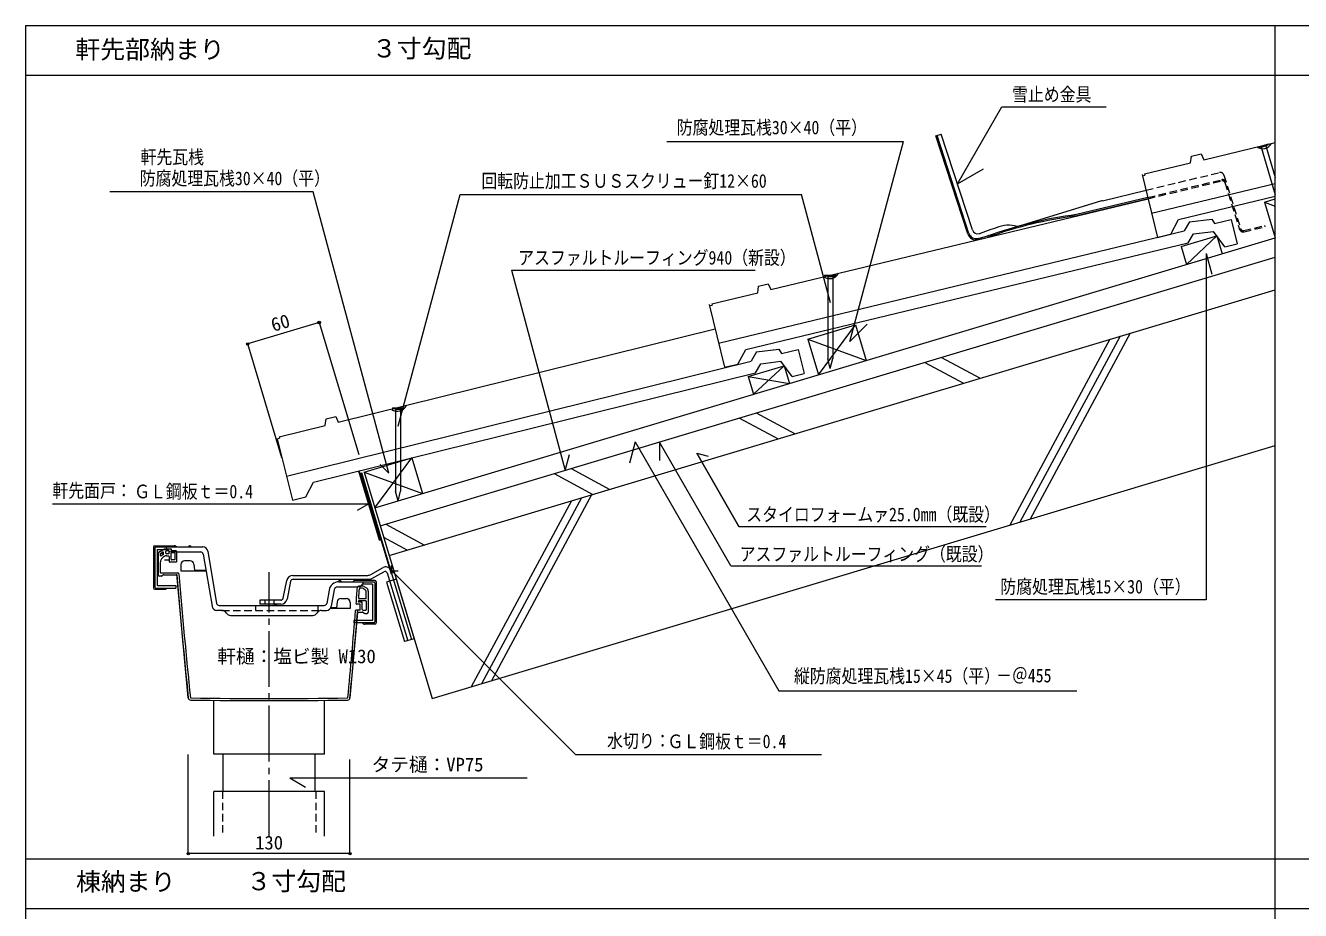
# Model space of a CAD drawing. Units: millimetres, scale not verified. Extents: x -37620 to 7779, y -11593 to 2079.
# Drawn here: x -990 to 35, y 37 to 749 of the extents above; entities that cross this region are included whole.
import ezdxf
from ezdxf.enums import TextEntityAlignment as Align

# ---------------------------------------------------------------- set-up
doc = ezdxf.new("R2010")
doc.units = ezdxf.units.MM
doc.header["$LTSCALE"] = 5
doc.header["$PDMODE"] = 32
doc.header["$PDSIZE"] = 2
doc.linetypes.add('CHAIN2', pattern=[12, 9, -1, 1, -1])
doc.linetypes.add('DASHED1', pattern=[1.8, 1.2, -0.6])
doc.layers.add('0-0_芯', color=7, linetype='Continuous', lineweight=18)
doc.layers.add('F-0', color=7, linetype='Continuous', lineweight=18)
doc.styles.add('ＭＳ ゴシック', font='')
doc.styles.get('ＭＳ ゴシック').set_extended_font_data('MS Gothic')

msp = doc.modelspace()

# ---------------------------------------------------------------- linework, layer by layer
at = {"layer": '0-0_芯'}
for p, q in [((-989.921, 748.817), (-989.921, -681.183)), ((15.079, -561.183), (15.079, 748.817)), ((-989.921, 708.817), (1020.079, 708.817)), ((-240.541, 621.449), (-204.786, 683.38)), ((-204.786, 683.38), (-120.963, 683.38)), ((-257.836, 660.006), (-253.557, 661.4)), ((-232.186, 581.275), (-257.836, 660.006)), ((-231.235, 581.585), (-256.885, 660.316)), ((-228.48, 584.427), (-253.557, 661.4)), ((-474.211, 655.589), (-283.859, 655.589)), ((-326.95, 494.769), (-283.859, 655.589)), ((-42.521, 640.892), (15.079, 654.772)), ((0.968, 651.117), (9.588, 653.703)), ((0.968, 651.117), (1.111, 650.638)), ((1.111, 650.638), (9.732, 653.224)), ((3.649, 650.877), (1.111, 650.638)), ((3.649, 650.877), (15.079, 612.78)), ((7.481, 652.027), (15.079, 626.701)), ((9.588, 653.703), (9.732, 653.224)), ((-240.541, 621.449), (-219.45, 633.626)), ((-91.94, 628.984), (-79.758, 578.43)), ((-91.705, 628.012), (-89.761, 628.48)), ((-89.995, 629.452), (-89.761, 628.48)), ((-123.823, 607.951), (-88.899, 616.367)), ((-84.443, 597.874), (15.079, 621.855)), ((-758.495, 615.075), (-922.044, 615.075)), ((-697.86, 388.78), (-758.495, 615.075)), ((-390.624, 536.461), (-87.26, 609.562)), ((-342.682, 525.866), (-366.033, 613.015)), ((-125.554, 607.479), (-190.991, 587.502)), ((-87.494, 610.534), (-144.812, 596.722)), ((-87.26, 609.562), (-144.63, 595.737)), ((-62.657, 592.837), (15.079, 611.569)), ((6.253, 606.713), (15.079, 609.361)), ((6.253, 606.713), (14.873, 577.979)), ((6.253, 606.713), (15.079, 603.471)), ((-191.88, 587.259), (-196.42, 588.011)), ((-69.064, 581.007), (-62.657, 592.837)), ((-53.832, 590.872), (-58.259, 583.633)), ((-709.006, 360.906), (15.079, 578.131)), ((-432.546, 493.443), (-58.259, 583.633)), ((-224.124, 577.611), (-216.857, 579.362)), ((-223.89, 576.638), (-216.571, 578.402)), ((-223.147, 581.446), (-222.149, 581.687)), ((-79.758, 578.43), (-69.064, 581.007)), ((-60.625, 571.081), (-31.89, 579.701)), ((-50.632, 581.197), (-34.528, 583.234)), ((-25.381, 570.983), (-34.528, 583.234)), ((-40.435, 565.502), (-35.996, 548.933)), ((-25.381, 570.983), (-15.659, 573.326)), ((-704.696, 346.538), (15.079, 562.471)), ((-599.182, 552.195), (-403.074, 552.195)), ((-347.325, 547.979), (-338.325, 547.979)), ((-347.325, 547.979), (-347.325, 547.479)), ((-347.325, 547.479), (-338.325, 547.479)), ((-344.825, 546.979), (-347.325, 547.479)), ((-344.825, 546.979), (-344.825, 480.979)), ((-340.825, 546.979), (-340.825, 480.979)), ((-338.325, 547.979), (-338.325, 547.479)), ((-697.513, 322.593), (15.079, 536.37)), ((-440.043, 524.553), (-427.861, 474)), ((-439.808, 523.581), (-437.864, 524.049)), ((-438.098, 525.022), (-437.864, 524.049)), ((-738.446, 429.758), (-435.293, 504.843)), ((-326.95, 494.769), (-313.085, 508.634)), ((-360.896, 496.569), (-313.962, 479.328)), ((-360.896, 496.569), (-313.962, 479.328)), ((-117.903, 496.475), (-198.361, 347.054)), ((-109.776, 498.914), (-190.233, 349.493)), ((-101.649, 501.352), (-182.106, 351.931)), ((-402.005, 486.302), (-406.387, 479.035)), ((-382.12, 485.046), (-368.531, 488.411)), ((-368.531, 488.411), (-363.722, 468.998)), ((-253.265, 481.968), (-222.135, 465.206)), ((-780.095, 386.475), (-406.387, 479.035)), ((-427.861, 474), (-417.167, 476.576)), ((-408.728, 466.65), (-379.993, 475.27)), ((-398.744, 476.647), (-382.653, 478.786)), ((-373.429, 466.594), (-382.653, 478.786)), ((-379.993, 475.27), (-375.683, 460.903)), ((-342.825, 472.979), (-344.825, 480.979)), ((-342.825, 472.979), (-340.825, 480.979)), ((-266.811, 477.904), (-235.681, 461.142)), ((-408.728, 466.65), (-375.683, 460.903)), ((-373.429, 466.594), (-363.722, 468.998)), ((-694.865, 441.379), (-685.865, 441.379)), ((-694.865, 441.379), (-694.865, 440.879)), ((-694.865, 440.879), (-685.865, 440.879)), ((-692.365, 440.379), (-694.865, 440.879)), ((-685.865, 441.379), (-685.865, 440.879)), ((-692.365, 440.379), (-692.365, 374.379)), ((-688.365, 440.379), (-688.365, 374.379)), ((-415.813, 433.203), (-384.684, 416.441)), ((-402.268, 437.267), (-371.138, 420.505)), ((-787.548, 416.566), (-785.606, 417.047)), ((-787.548, 416.566), (-775.286, 367.062)), ((-785.847, 418.018), (-785.606, 417.047)), ((-663.031, 207.654), (15.079, 411.086)), ((-499.629, 414.087), (-504.205, 397.01)), ((-717.627, 389.64), (-679.314, 401.134)), ((-679.314, 401.134), (-670.693, 372.4)), ((-450.2, 404.958), (-416.222, 346.107)), ((-450.2, 404.958), (-441.077, 402.514)), ((-416.222, 346.107), (-450.2, 404.958)), ((-717.627, 389.64), (-670.693, 372.4)), ((-717.627, 389.64), (-670.693, 372.4)), ((-697.86, 388.78), (-704.832, 395.753)), ((-551.27, 392.566), (-520.141, 375.804)), ((-764.609, 369.706), (-758.277, 381.577)), ((-695.78, 309.858), (-719.543, 389.066)), ((-564.816, 388.502), (-533.687, 371.74)), ((-775.286, 367.062), (-764.609, 369.706)), ((-690.365, 366.379), (-692.365, 374.379)), ((-690.365, 366.379), (-688.365, 374.379)), ((-534.746, 371.423), (-615.203, 222.002)), ((-968.194, 364.237), (-713.939, 364.237)), ((-713.939, 364.237), (-723.318, 358.823)), ((-709.006, 360.906), (-663.031, 207.654)), ((-551.001, 366.546), (-631.458, 217.125)), ((-542.873, 368.984), (-623.33, 219.564)), ((-700.273, 347.865), (-669.144, 331.103)), ((-416.222, 346.107), (-217.471, 346.107)), ((-886.964, 329.501), (-886.964, 296.501)), ((-885.964, 330.501), (-870.264, 330.501)), ((-885.964, 328.801), (-885.964, 297.201)), ((-885.264, 329.501), (-847.341, 329.501)), ((-881.746, 325.984), (-878.05, 328.118)), ((-878.05, 328.118), (-872.746, 328.118)), ((-872.746, 328.118), (-872.746, 326.418)), ((-701.959, 337.416), (-682.69, 327.04)), ((-883.964, 327.501), (-883.964, 298.701)), ((-883.964, 327.501), (-876.066, 327.501)), ((-883.246, 323.386), (-883.246, 307.118)), ((-878.829, 324.046), (-881.586, 324.046)), ((-881.546, 323.847), (-881.546, 322.851)), ((-879.579, 325.271), (-881.296, 324.28)), ((-879.079, 323.409), (-880.796, 322.418)), ((-878.829, 323.842), (-878.829, 324.838)), ((-878.05, 319.118), (-874.446, 319.118)), ((-877.129, 324.546), (-877.129, 325.918)), ((-876.653, 322.346), (-874.946, 322.346)), ((-874.946, 326.418), (-876.629, 326.418)), ((-874.946, 324.046), (-876.629, 324.046)), ((-874.446, 324.546), (-874.446, 325.918)), ((-874.446, 321.846), (-874.446, 317.918)), ((-868.746, 326.418), (-872.746, 326.418)), ((-872.746, 319.618), (-872.746, 324.718)), ((-870.146, 324.718), (-872.746, 324.718)), ((-870.146, 319.118), (-872.246, 319.118)), ((-872.166, 325.501), (-849.029, 325.501)), ((-869.946, 324.518), (-869.946, 319.318)), ((-868.246, 317.918), (-868.246, 325.918)), ((-857.459, 318.301), (-861.964, 318.301)), ((-847.057, 323.836), (-839.907, 281.83)), ((-843.397, 326.172), (-836.247, 284.165)), ((-881.546, 316.558), (-881.546, 309.018)), ((-881.346, 308.818), (-867.56, 308.818)), ((-868.746, 317.418), (-873.946, 317.418)), ((-859.046, 208.118), (-868.246, 307.618)), ((-864.964, 315.301), (-864.964, 310.301)), ((-864.964, 310.301), (-844.753, 310.301)), ((-854.475, 315.618), (-853.964, 310.801)), ((-853.964, 310.801), (-844.839, 310.801)), ((-712.268, 307.351), (-702.275, 313.013)), ((-711.424, 304.151), (-701.87, 309.565)), ((-699.042, 308.602), (-682.518, 254.167)), ((-696.371, 310.822), (-679.456, 255.096)), ((-695.326, 314.647), (-695.725, 314.636)), ((-695.585, 309.89), (-695.725, 314.636)), ((-695.118, 307.651), (-695.532, 307.638)), ((-695.118, 307.651), (-695.326, 314.647)), ((-695.321, 310.322), (-690.251, 310.322)), ((-422.795, 314.476), (-221.189, 314.476)), ((-883.764, 298.501), (-868.964, 298.501)), ((-880.639, 306.118), (-882.246, 306.118)), ((-878.871, 306.984), (-880.139, 306.252)), ((-878.371, 307.118), (-868.389, 307.118)), ((-868.964, 298.501), (-868.964, 296.501)), ((-782.717, 288.309), (-779.842, 302.681)), ((-776.736, 301.893), (-779.611, 287.52)), ((-774.939, 306.701), (-714.733, 306.701)), ((-774.775, 303.501), (-713.889, 303.501)), ((-738.821, 297.501), (-722.762, 297.501)), ((-737.977, 301.501), (-709.664, 301.501)), ((-708.964, 302.501), (-724.664, 302.501)), ((-719.133, 298.118), (-721.984, 298.118)), ((-710.964, 299.501), (-718.862, 299.501)), ((-717.633, 297.716), (-715.746, 296.626)), ((-710.964, 299.501), (-710.964, 270.701)), ((-708.964, 300.801), (-708.964, 269.201)), ((-707.964, 301.501), (-707.964, 268.501)), ((-691.969, 303.551), (-699.625, 301.227)), ((-699.625, 301.227), (-685.102, 253.382)), ((-691.969, 303.551), (-677.447, 255.706)), ((-885.964, 295.501), (-877.964, 295.501)), ((-885.264, 296.501), (-868.964, 296.501)), ((-745.863, 294.843), (-747.681, 284.165)), ((-741.778, 295.004), (-744.021, 281.83)), ((-736.386, 288.001), (-731.881, 288.001)), ((-716.246, 287.918), (-721.685, 287.918)), ((-719.588, 296.418), (-720.874, 296.418)), ((-718.088, 296.016), (-717.446, 295.645)), ((-715.946, 288.218), (-715.946, 293.047)), ((-714.246, 294.028), (-714.246, 277.118)), ((-831.964, 278.501), (-835.964, 278.501)), ((-834.276, 282.501), (-749.652, 282.501)), ((-784.678, 286.701), (-801.415, 286.701)), ((-801.415, 286.701), (-801.415, 283.501)), ((-784.514, 283.501), (-801.415, 283.501)), ((-789.915, 282.501), (-787.503, 283.501)), ((-789.915, 283.501), (-789.915, 282.501)), ((-751.964, 278.501), (-747.964, 278.501)), ((-728.881, 280.001), (-744.841, 280.001)), ((-739.881, 280.501), (-744.5, 280.501)), ((-739.37, 285.318), (-739.881, 280.501)), ((-722.915, 276.844), (-729.046, 208.118)), ((-728.881, 285.001), (-728.881, 280.001)), ((-721.074, 278.818), (-724.177, 278.818)), ((-721.274, 283.548), (-723.525, 283.548)), ((-722.616, 277.118), (-719.12, 277.118)), ((-719.574, 285.248), (-721.899, 285.248)), ((-716.246, 286.218), (-721.87, 286.218)), ((-720.774, 279.118), (-720.774, 283.048)), ((-719.074, 279.118), (-719.074, 284.748)), ((-718.774, 278.818), (-716.146, 278.818)), ((-718.62, 276.984), (-717.352, 276.252)), ((-715.946, 285.918), (-715.946, 279.018)), ((-825.036, 274.501), (-758.892, 274.501)), ((-725.964, 270.501), (-725.964, 268.501)), ((-711.164, 270.501), (-725.964, 270.501)), ((-709.664, 268.501), (-725.964, 268.501)), ((-708.964, 267.501), (-716.964, 267.501)), ((-716.852, 276.118), (-715.246, 276.118)), ((-677.447, 255.706), (-685.102, 253.382)), ((-838.546, 162.803), (-838.546, 206.19)), ((-749.546, 162.803), (-749.546, 206.19)), ((-749.546, 162.803), (-838.546, 162.803)), ((-831.046, 132.897), (-831.046, 162.803)), ((-757.046, 132.897), (-757.046, 162.803)), ((-777.488, 143.768), (-586.602, 143.768)), ((-777.488, 143.768), (-764.889, 136.494)), ((-749.546, 132.897), (-838.546, 132.897)), ((-838.546, 96.937), (-838.546, 132.897)), ((-749.546, 96.937), (-749.546, 132.897)), ((-989.921, 78.817), (1020.079, 78.817)), ((-989.921, 38.817), (1020.079, 38.817))]:
    msp.add_line(p, q, dxfattribs=at)
at = {"layer": '0-0_芯', "linetype": 'DASHED1'}
for p, q in [((-88.899, 616.367), (-29.878, 630.589)), ((-26.314, 628.572), (-12.687, 585.218)), ((-87.494, 610.534), (-28.075, 624.852)), ((-87.26, 609.562), (-27.841, 623.879)), ((-25.464, 622.535), (-13.641, 584.918)), ((-10.076, 582.901), (6.643, 586.929)), ((-831.964, 278.501), (-751.964, 278.501)), ((-804.964, 282.501), (-804.964, 278.501)), ((-797.415, 286.701), (-797.415, 283.501)), ((-789.915, 283.501), (-789.915, 286.701)), ((-754.964, 282.501), (-754.964, 278.501)), ((-831.546, 132.897), (-831.546, 96.937)), ((-756.546, 132.897), (-756.546, 96.937))]:
    msp.add_line(p, q, dxfattribs=at)
at = {"layer": '0-0_芯', "color": 4, "lineweight": 9}
for p, q in [((-753.741, 510.021), (-811.21, 492.78)), ((-753.741, 510.021), (-721.886, 403.838)), ((-783.772, 401.317), (-811.21, 492.78)), ((-705.175, 334.91), (-721.88, 390.592)), ((-704.792, 335.025), (-721.491, 390.688)), ((-705.175, 334.91), (-704.792, 335.025)), ((-859.046, 82.968), (-859.046, 162.697)), ((-729.046, 82.968), (-729.046, 158.765)), ((-729.046, 82.968), (-859.046, 82.968))]:
    msp.add_line(p, q, dxfattribs=at)
at = {"layer": '0-0_芯', "linetype": 'CHAIN2'}
msp.add_line((-794.046, 96.937), (-794.046, 309.189), dxfattribs=at)
at = {"layer": '0-0_芯'}
for points in [[(3.649, 650.877), (7.481, 652.027), (9.732, 653.224)], [(-89.995, 629.452), (-53.053, 638.354), (-52.28, 643.684), (-44.502, 645.558), (-42.521, 640.892)], [(-690.285, 426.656), (-640.35, 613.015), (-366.033, 613.015)], [(-53.832, 590.872), (-35.864, 593.144), (-33.955, 589.49)], [(-33.955, 589.49), (-20.344, 592.769), (-15.659, 573.326)], [(-417.167, 476.576), (-410.76, 488.406), (-54.944, 574.146), (-50.632, 581.197)], [(-60.625, 571.081), (-56.315, 556.713), (-31.89, 579.701), (-27.58, 565.334)], [(-40.435, 565.502), (-40.435, 286.909), (-209.838, 286.909)], [(-599.182, 552.195), (-556.027, 391.139), (-552.597, 403.942)], [(-344.825, 546.979), (-340.825, 546.979), (-338.325, 547.479)], [(-438.098, 525.022), (-401.156, 533.923), (-400.383, 539.253), (-392.605, 541.127), (-390.624, 536.461)], [(-360.896, 496.569), (-352.275, 467.834), (-322.583, 508.063)], [(-360.896, 496.569), (-322.583, 508.063), (-313.962, 479.328)], [(-402.005, 486.302), (-384.052, 488.688), (-382.12, 485.046)], [(-758.277, 381.577), (-403.012, 469.569), (-398.744, 476.647)], [(-408.728, 466.65), (-404.418, 452.282), (-379.993, 475.27)], [(-692.365, 440.379), (-688.365, 440.379), (-685.865, 440.879)], [(-785.847, 418.018), (-748.961, 427.154), (-748.222, 432.488), (-740.457, 434.411), (-738.446, 429.758)], [(-499.629, 414.087), (-384.067, 213.927), (-144.52, 213.927)], [(-422.795, 314.476), (-480.192, 413.89), (-480.192, 399.105)], [(-717.627, 389.64), (-679.314, 401.134), (-670.693, 372.4)], [(-717.627, 389.64), (-709.006, 360.906), (-679.314, 401.134)], [(-695.532, 307.638), (-719.926, 388.951), (-719.543, 389.066)], [(-695.321, 310.322), (-547.596, 162.598), (-349.891, 162.598)]]:
    msp.add_lwpolyline(points, dxfattribs=at)
at = {"layer": '0-0_芯', "linetype": 'DASHED1'}
msp.add_lwpolyline([(-10.31, 583.873), (6.409, 587.902), (6.643, 586.929)], dxfattribs=at)
at = {"layer": '0-0_芯'}
for centre, radius, start, end in [((4.855, 657.731), 8, 234.76964, 332.32642), ((-116.795, 578.786), 30, 103.54803, 106.97653), ((-100.659, 255.315), 344.25, 97.36891, 109.72714), ((-100.659, 255.315), 343.25, 97.35991, 109.73614), ((-224.201, 585.821), 4.5, 198.04518, 283.54803), ((-100.659, 255.315), 348.25, 107.45759, 110.41748), ((-199.688, 568.28), 20, 80.59395, 105.80015), ((-225.53, 583.444), 7, 198.04518, 283.54803), ((-225.53, 583.444), 6, 198.04518, 283.54803), ((-343.248, 553.3), 8, 234.76964, 332.32642), ((-690.787, 446.7), 8, 234.76964, 332.32642), ((-885.964, 329.501), 1, 90, 180), ((-885.264, 328.801), 0.7, 90, 180), ((-872.065, 330.5), 5, 191.52507, 268.84469), ((-870.264, 328.001), 2.5, 36.8699, 90), ((-857.764, 329.501), 1, 0, 180), ((-847.341, 325.501), 4, 9.65989, 90), ((-880.246, 323.386), 3, 120, 180), ((-881.046, 323.847), 0.5, 120, 180), ((-881.046, 322.851), 0.5, 180, 300), ((-875.546, 316.558), 6, 111.65676, 180), ((-879.329, 324.838), 0.5, 0, 120), ((-879.329, 323.842), 0.5, 300, 0), ((-876.653, 319.346), 3, 90, 111.65676), ((-876.629, 325.918), 0.5, 90, 180), ((-876.629, 324.546), 0.5, 180, 270), ((-874.946, 325.918), 0.5, 0, 90), ((-874.946, 324.546), 0.5, 270, 0), ((-874.946, 321.846), 0.5, 0, 90), ((-873.946, 317.918), 0.5, 180, 270), ((-872.246, 319.618), 0.5, 180, 270), ((-870.146, 324.518), 0.2, 0, 90), ((-870.146, 319.318), 0.2, 270, 0), ((-868.746, 325.918), 0.5, 0, 90), ((-868.746, 317.918), 0.5, 270, 0), ((-861.964, 315.301), 3, 90, 180), ((-857.459, 315.301), 3, 6.0613, 90), ((-849.029, 323.501), 2, 9.65989, 90), ((-881.346, 309.018), 0.2, 180, 270), ((-867.56, 307.818), 1, 4.70851, 90), ((4114.869, 718.193), 4998.3, 184.70851, 185.85542), ((-700.303, 309.533), 4, 22.88538, 119.53878), ((-700.884, 307.825), 2, 22.88538, 119.53878), ((-695.685, 309.887), 0.1, 196.69924, 1.69924), ((-883.764, 298.701), 0.2, 180, 270), ((-882.246, 307.118), 1, 180, 270), ((-880.639, 307.118), 1, 270, 300), ((-878.371, 306.118), 1, 90, 120), ((-868.389, 306.918), 0.2, 4.71801, 90), ((4114.869, 718.193), 5000, 184.71801, 185.8544), ((-774.939, 301.701), 5, 90, 168.69007), ((-774.775, 301.501), 2, 90, 168.69007), ((-737.977, 293.501), 8, 90, 170.34011), ((-738.821, 294.501), 3, 90, 170.34011), ((-737.164, 301.501), 1, 0, 180), ((-724.664, 300.001), 2.5, 90, 143.1301), ((-721.984, 297.118), 1, 90, 175.52555), ((-722.863, 302.5), 5, 271.15531, 348.47493), ((-719.133, 295.118), 3, 60, 90), ((-714.733, 311.701), 5, 270, 299.53878), ((-713.889, 308.501), 5, 270, 299.53878), ((-709.664, 300.801), 0.7, 0, 90), ((-708.964, 301.501), 1, 0, 90), ((-885.964, 296.501), 1, 180, 270), ((-885.264, 297.201), 0.7, 180, 270), ((-877.964, 298.001), 2.5, 270, 323.1301), ((-784.678, 288.701), 2, 270, 348.69007), ((-784.514, 288.501), 5, 270, 348.69007), ((-736.386, 285.001), 3, 90, 173.9387), ((-731.881, 285.001), 3, 0, 90), ((-5706.047, 687.136), 4998.3, 355.37482, 355.52555), ((-721.685, 288.218), 0.3, 175.42415, 270), ((-5706.047, 687.136), 5000, 355.42415, 355.51283), ((-720.874, 295.918), 0.5, 90, 175.51283), ((-719.588, 293.418), 3, 60, 90), ((-718.946, 293.047), 3, 0, 60), ((-716.246, 288.218), 0.3, 270, 0), ((-717.246, 294.028), 3, 0, 60), ((-835.964, 282.501), 4, 189.65989, 270), ((-834.276, 284.501), 2, 189.65989, 270), ((-831.964, 274.501), 4, 30, 90), ((-751.964, 274.501), 4, 90, 150), ((-749.652, 284.501), 2, 270, 350.34011), ((-747.964, 282.501), 4, 270, 350.34011), ((-5706.047, 687.136), 4998.3, 354.50235, 355.31104), ((-5706.047, 687.136), 5000, 354.50338, 355.3158), ((-724.177, 278.518), 0.3, 90, 175.31104), ((-723.525, 284.048), 0.5, 175.37482, 270), ((-722.616, 276.818), 0.3, 90, 174.90222), ((-721.899, 285.548), 0.3, 175.39346, 270), ((-5706.047, 687.136), 5000, 355.39346, 355.39771), ((-721.87, 285.918), 0.3, 90, 175.39771), ((-721.274, 283.048), 0.5, 0, 90), ((-721.074, 279.118), 0.3, 270, 0), ((-719.574, 284.748), 0.5, 0, 90), ((-719.12, 276.118), 1, 60, 90), ((-718.774, 279.118), 0.3, 180, 270), ((-716.246, 285.918), 0.3, 0, 90), ((-716.146, 279.018), 0.2, 270, 0), ((-715.246, 277.118), 1, 270, 0), ((-825.036, 278.501), 4, 210, 270), ((-758.892, 278.501), 4, 270, 330), ((-716.964, 270.001), 2.5, 216.8699, 270), ((-716.852, 277.118), 1, 240, 270), ((-711.164, 270.701), 0.2, 270, 0), ((-709.664, 269.201), 0.7, 270, 0), ((-708.964, 268.501), 1, 270, 0), ((-857.063, 208.392), 2, 185.8544, 269.27781), ((-857.154, 208.293), 0.2, 185.85542, 269.27679), ((-794.046, 5207.695), 5000, 269.27679, 270.72321), ((-794.046, 5207.695), 5001.7, 269.27781, 270.72219), ((-731.029, 208.392), 2, 270.72219, 354.50338), ((-730.938, 208.293), 0.2, 270.72321, 354.50235), ((-730.938, 208.293), 0.2, 270.72321, 354.50235)]:
    msp.add_arc(centre, radius, start, end, dxfattribs=at)
at = {"layer": '0-0_芯', "linetype": 'DASHED1'}
for centre, radius, start, end in [((-29.176, 627.672), 3, 17.44852, 103.54803), ((-27.372, 621.935), 3, 17.44852, 103.54803), ((-27.372, 621.935), 2, 17.44852, 103.54803), ((-10.779, 585.817), 3, 197.44852, 283.54803), ((-10.779, 585.817), 2, 197.44852, 283.54803)]:
    msp.add_arc(centre, radius, start, end, dxfattribs=at)
at = {"layer": '0-0_芯', "color": 4}
for p in [(-753.741, 510.021), (-811.21, 492.78), (-859.046, 82.968), (-729.046, 82.968)]:
    msp.add_point(p, dxfattribs=at)
at = {"layer": 'F-0'}
msp.add_line((-989.921, 748.817), (1020.079, 748.817), dxfattribs=at)

# ---------------------------------------------------------------- texts
at = {"layer": '0-0_芯', "style": 'ＭＳ ゴシック'}
for s, height, p in [('軒先部納まり', 14.66, (-949.807, 717.877)), ('３寸勾配', 14.66, (-711.343, 718.719)), ('軒樋：塩ビ製 W130', 11, (-835.71, 232.782)), ('タテ樋：VP75', 11, (-711.602, 145.747)), ('130', 11, (-805.296, 82.968)), ('棟納まり', 14.66, (-949.276, 48.69)), ('３寸勾配', 14.66, (-812.201, 49.08))]:
    msp.add_text(s, height=height, dxfattribs=at).set_placement(p, align=Align.BOTTOM_LEFT)
at = {"layer": '0-0_芯', "style": 'ＭＳ ゴシック', "width": 0.85}
for s, p in [('雪止め金具', (-196.566, 684.602)), ('防腐処理瓦桟30×40（平）', (-466.251, 658.038)), ('軒先瓦桟\u3000', (-897.377, 634.26)), ('防腐処理瓦桟30×40（平）', (-898.062, 617.13)), ('回転防止加工ＳＵＳスクリュー釘12×60', (-623.343, 615.074)), ('アスファルトルーフィング940（新設）', (-593.753, 553.333)), ('軒先面戸：', (-968.271, 366.06)), ('ＧＬ鋼板ｔ＝0.4', (-902.519, 365.348)), ('スタイロフォームァ25.0mm（既設）', (-410.323, 346.887)), ('アスファルトルーフィング（既設）', (-415.645, 315.021)), ('防腐処理瓦桟15×30（平）', (-205.997, 288.83)), ('縦防腐処理瓦桟15×45（平）', (-371.972, 216.975)), ('－＠455', (-209.476, 217.356)), ('水切り：', (-522.254, 164.845)), ('ＧＬ鋼板ｔ＝0.4', (-473.721, 164.425))]:
    msp.add_text(s, height=11, dxfattribs=at).set_placement(p, align=Align.BOTTOM_LEFT)
at = {"layer": '0-0_芯', "style": 'ＭＳ ゴシック'}
msp.add_text('60', height=11, rotation=16.699, dxfattribs=at).set_placement((-789.659, 499.245), align=Align.BOTTOM_LEFT)

doc.saveas('drawing.dxf')
